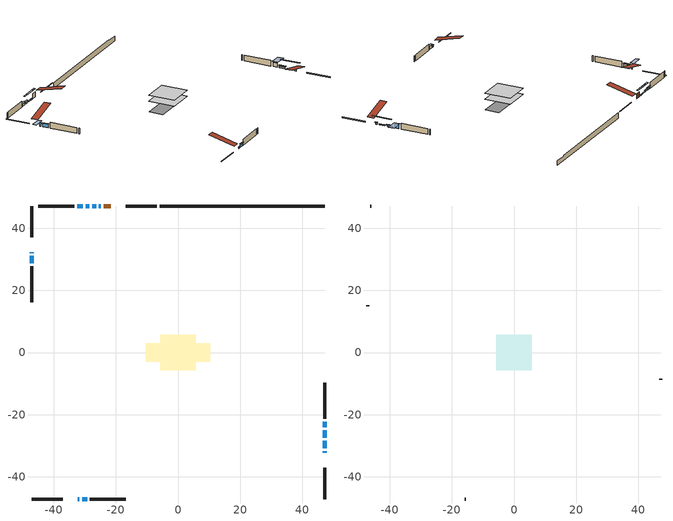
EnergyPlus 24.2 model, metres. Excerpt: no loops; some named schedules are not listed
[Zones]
conditioned space
 floor outside (Floor1 construction): -0.63,-0.63 -0.63,0.63 0.63,0.63 0.63,-0.63 z0.79
 floor adiabatic (AdiabaticFloorConstruction): -5.65,-5.65 -5.65,5.65 5.65,5.65 5.65,-5.65 z0.79
 floor foundation (Slab1 construction): -10.34,-2.92 -10.34,2.92 10.34,2.92 10.34,-2.92 z-1.52
 wall outside (RimJoist1 construction): -6.79,47.18 -16.9,47.18 / -47.18,-47.18 -37.06,-47.18 / -47.18,47.18 -47.18,37.06 / 47.18,-47.18 47.18,-37.06 z0.79:1.09
 wall outside (AdiabaticWallConstruction 1): -21.63,47.18 -23.92,47.18 z0.79:2.82
 wall outside (AdiabaticWallConstruction): 47.18,-32.34 47.18,-31.72 / 47.18,-27.43 47.18,-24.99 / -28.54,47.18 -29.76,47.18 z0.79:1.4; -32.34,-47.18 -31.72,-47.18 z0.79:1.3; -30.8,-47.18 -29.27,-47.18 z0.79:2.01; 47.18,-30.8 47.18,-28.36 / -24.85,47.18 -25.47,47.18 / -26.39,47.18 -27.61,47.18 z0.79:1.25; 47.18,-24.06 47.18,-22.23 / -47.18,32.34 -47.18,32.03 z0.79:2.62; -47.18,31.1 -47.18,28.66 z0.79:2.31; -30.69,47.18 -32.52,47.18 z0.79:1.71
 wall outside (Wall1 construction): -33.45,47.18 -45.03,47.18 / -28.34,-47.18 -16.76,-47.18 / -47.18,27.73 -47.18,16.15 / 47.18,-21.3 47.18,-9.72 z0.79:3.23
 wall foundation (FoundationWall1 construction): -5.86,47.18,-1.52 -5.86,47.18,0.79 41.87,47.18,0.79 41.87,47.18,0.42 47.18,47.18,0.42 47.18,47.18,-1.52
 window (WindowConstruction 8): 47.18,-32.33 47.18,-31.73 z0.79:1.4
 window (WindowConstruction 6): -32.33,-47.18 -31.73,-47.18 z0.79:1.3
 window (WindowConstruction 7): -30.8,-47.18 -29.27,-47.18 z0.79:2.01
 window (WindowConstruction 9): 47.18,-30.8 47.18,-28.36 z0.79:1.25
 window (WindowConstruction 10): -24.85,47.18 -25.46,47.18 z0.79:1.25
 window (WindowConstruction 11): -26.39,47.18 -27.61,47.18 z0.79:1.25
 window (WindowConstruction): 47.18,-27.43 47.18,-24.99 z0.79:1.4
 window (WindowConstruction 1): 47.18,-24.06 47.18,-22.23 z0.79:2.62
 window (WindowConstruction 2): -47.18,32.33 -47.18,32.03 z0.79:2.62
 window (WindowConstruction 3): -47.18,31.1 -47.18,28.66 z0.79:2.31
 window (WindowConstruction 4): -28.54,47.18 -29.76,47.18 z0.79:1.4
 window (WindowConstruction 5): -30.69,47.18 -32.52,47.18 z0.79:1.7
 door (Door): -21.63,47.18 -23.92,47.18 z0.79:2.82
 ceiling adiabatic (AdiabaticFloorConstruction): 5.65,-5.65 5.65,5.65 -5.65,5.65 -5.65,-5.65 z0.79
attic - vented
 floor to conditioned space (Floor2 construction Reversed): -5.65,-5.65 -5.65,5.65 5.65,5.65 5.65,-5.65 z3.23
 wall outside (Wall2 construction): -45.96,47.18 -46.25,47.18 / -15.83,-47.18 -15.54,-47.18 / -47.18,15.22 -47.18,14.93 / 47.18,-8.79 47.18,-8.5 z0.79:3.23
 roof outside (Roof1 construction): -20.7,47.18,3.23 -20.7,36.05,6.01 -17.83,36.05,6.01 -17.83,47.18,3.23; -33.26,-47.18,3.23 -33.26,-36.05,6.01 -36.13,-36.05,6.01 -36.13,-47.18,3.23; -47.18,33.26,3.23 -36.05,33.26,6.01 -36.05,36.13,6.01 -47.18,36.13,3.23; 47.18,-33.26,3.23 36.05,-33.26,6.01 36.05,-36.13,6.01 47.18,-36.13,3.23
shading: 47.18,-31.43 47.18,-32.63 47.78,-32.63 47.78,-31.43 z1.7; -31.58,-47.18 -32.48,-47.18 -32.48,-47.78 -31.58,-47.78 z1.45; -28.97,-47.18 -31.09,-47.18 -31.09,-47.78 -28.97,-47.78 z2.31; 47.18,-25.31 47.18,-33.85 47.78,-33.85 47.78,-25.31 z4.3; -28.51,47.18 -21.8,47.18 -21.8,47.78 -28.51,47.78 z4.3; -30.66,47.18 -23.34,47.18 -23.34,47.78 -30.66,47.78 z4.3; 47.18,-24.69 47.18,-27.73 47.78,-27.73 47.78,-24.69 z1.7; 47.18,-21.93 47.18,-24.36 52.05,-24.36 52.05,-21.93 z2.92; -47.18,31.42 -47.18,32.94 -52.05,32.94 -52.05,31.42 z3.23; -47.18,28.51 -47.18,31.25 -47.78,31.25 -47.78,28.51 z2.46; -30.06,47.18 -28.24,47.18 -28.24,47.78 -30.06,47.78 z1.7; -32.82,47.18 -30.39,47.18 -30.39,47.78 -32.82,47.78 z2
[Building]
Building 1: Terrain=Suburbs
[Site:Location]
Edmonton Intl AP_AB: Latitude {deg}=53.31; Longitude {deg}=-113.58; Time Zone {hr}=-7; Elevation {m}=723; Keep Site Location Information=Yes
[Site:GroundTemperature:Shallow]
-1.56185, -3.61833, -3.78302, -2.80711, 1.11059, 5.01004, 8.39065, 10.5322, 10.7141, 8.97234, 5.67794, 1.89811
[Site:WaterMainsTemperature]
Calculation Method=Schedule; Temperature Schedule=mains temperature schedule
[Material] Roughness=Rough; Thermal Absorptance=0.9
Name | Thickness {m} | Conductivity {W/m-K} | Density {kg/m3} | Specific Heat {J/kg-K} | Solar Absorptance | Visible Absorptance
asphalt or fiberglass shingles | 0.00635 | 0.162714 | 1121.4 | 1465.45 | 0.4 | 0.4
ceiling loosefill ins | 0.254 | 0.0480833 | 16.02 | 1046.75 | 0.7 | 0.7
ceiling stud and cavity | 0.1397 | 0.145572 | 65.682 | 1177.47 | 0.7 | 0.7
concrete 4.0 in. | 0.1016 | 1.803125 | 2242.8 | 837.4 | 0.7 | 0.7
concrete 8.0 in. | 0.2032 | 1.803125 | 2242.8 | 837.4 | 0.7 | 0.7
door material | 0.04445 | 0.188738 | 512.64 | 1214.23 | 0.7 | 0.7
exterior vertical ins | 0.0460229 | 0.029427 | 32.04 | 1214.23 | 0.7 | 0.7
floor covering | 0.0127 | 0.0433444 | 54.468 | 1339.84 | 0.6 | 0.6
floor rigid ins | 0.051816 | 0.029427 | 32.04 | 1214.23 | 0.7 | 0.7
floor rigid ins 1; wall rigid ins | 0.512978 | 0.029427 | 32.04 | 1214.23 | 0.7 | 0.7
floor stud and cavity | 0.1397 | 0.111242 | 92.3553 | 1139.71 | 0.7 | 0.7
floor stud and cavity 1 | 0.1397 | 1.75129 | 37.0049 | 1207.88 | 0.7 | 0.7
furniture material conditioned space 1 | 0.1524 | 0.115458 | 640.8 | 1214.23 | 0.6 | 0.6
gypsum board | 0.0127 | 0.160291 | 801 | 837.4 | 0.6 | 0.6
gypsum board 1 | 0.0127 | 0.160291 | 801 | 837.4 | 0.7 | 0.7
osb sheathing 0.5 in. | 0.0127 | 0.115458 | 512.64 | 1214.23 | 0.7 | 0.7
osb sheathing 0.75 in. | 0.01905 | 0.115458 | 512.64 | 1214.23 | 0.7 | 0.7
osb sheathing 2.0 in. | 0.0508 | 0.115458 | 512.64 | 1214.23 | 0.7 | 0.7
rim joist stud and cavity | 0.0508 | 0.0311024 | 125.044 | 1163.47 | 0.6 | 0.6
wall stud and cavity | 0.1397 | 0.080875 | 139.0536 | 1170.24 | 0.7 | 0.7
wall stud and cavity 1 | 0.0889 | 6.1454 | 50.32683 | 1063.81 | 0.6 | 0.6
wall stud and cavity 2 | 0.0889 | 0.380278 | 52.3479 | 1209.89 | 0.7 | 0.7
wall stud and cavity 3 | 0.0889 | 0.391764 | 83.0341 | 1211.67 | 0.7 | 0.7
wood siding | 0.0254 | 0.102417 | 544.68 | 1172.36 | 0.4 | 0.4
wood siding 1 | 0.00254 | 0.102417 | 544.68 | 1172.36 | 0.4 | 0.4
wood siding 2; wood siding 3; wood siding 4 | 0.0254 | 0.102417 | 544.68 | 1172.36 | 0.7 | 0.7
[WindowMaterial:SimpleGlazingSystem]
Name | U-Factor {W/m2-K} | Solar Heat Gain Coefficient
WindowMaterial | 7.36948 | 0.71
WindowMaterial 1 | 6.83007 | 0.79
WindowMaterial 10 | 7.97362 | 0.63
WindowMaterial 2 | 2.739635 | 0.54
WindowMaterial 3 | 2.790737 | 0.7
WindowMaterial 4 | 7.776021 | 0.66
WindowMaterial 5 | 7.032203 | 0.76
WindowMaterial 6 | 2.705567 | 0.48
WindowMaterial 7 | 6.98337 | 0.77
WindowMaterial 8 | 5.20275 | 0.65
WindowMaterial 9 | 7.56366 | 0.69
[Construction]
AdiabaticFloorConstruction: floor stud and cavity 1, floor rigid ins 1, osb sheathing 0.75 in., floor covering
AdiabaticWallConstruction: wood siding 3, wall rigid ins, wall stud and cavity 2, gypsum board
AdiabaticWallConstruction 1: wood siding 4, wall rigid ins, wall stud and cavity 2, gypsum board
Door: door material
Floor1 construction: floor stud and cavity, floor rigid ins, osb sheathing 0.75 in., floor covering
Floor2 construction Reversed: gypsum board, ceiling stud and cavity, ceiling loosefill ins
FoundationWall1 construction: concrete 8.0 in., gypsum board 1
furniture construction conditioned space 1: furniture material conditioned space 1
PartitionWallConstruction: gypsum board, wall stud and cavity 3, gypsum board
RimJoist1 construction: wood siding 2, osb sheathing 2.0 in., rim joist stud and cavity
Roof1 construction: asphalt or fiberglass shingles
Slab1 construction: concrete 4.0 in.
Wall1 construction: wood siding, osb sheathing 0.5 in., wall stud and cavity, gypsum board
Wall2 construction: wood siding 1, wall stud and cavity 1
WindowConstruction: WindowMaterial
WindowConstruction 1: WindowMaterial 1
WindowConstruction 10: WindowMaterial 10
WindowConstruction 11; WindowConstruction 9: WindowMaterial 9
WindowConstruction 2: WindowMaterial 2
WindowConstruction 3: WindowMaterial 3
WindowConstruction 4: WindowMaterial 4
WindowConstruction 5: WindowMaterial 5
WindowConstruction 6: WindowMaterial 6
WindowConstruction 7: WindowMaterial 7
WindowConstruction 8: WindowMaterial 8
[Zone] Multiplier=1; Part of Total Floor Area=Yes
Name | Volume {m3}
attic - vented | 58.2366
conditioned space | 619.3
[Space]
Name | Zone | Volume {m3}
attic - vented 1 | attic - vented | 58.2366
conditioned space 1 | conditioned space | 619.3
[ZoneInfiltration:EffectiveLeakageArea]
infil attic - vented 1: Zone or Space=attic - vented 1; Schedule=Always On Discrete; Effective Air Leakage Area {cm2}=4436.87; Stack Coefficient=0.000362954; Wind Coefficient=1.2872e-05
[ZoneMixing]
whole house fan mix: Zone or Space=attic - vented; Schedule=Always On Continuous; Design Flow Rate Calculation Method=Flow/Zone; Design Flow Rate {m3/s}=0; Source Zone or Space=conditioned space
[SurfaceProperty:ExposedFoundationPerimeter]
Slab1: Exposed Perimeter Calculation Method=TotalExposedPerimeter; Total Exposed Perimeter {m}=53.035
[InternalMass] Zone or ZoneList=conditioned space; Space or SpaceList=conditioned space 1
Name | Construction | Surface Area {m2}
furniture mass conditioned space 1 | furniture construction conditioned space 1 | 99.9881
partition wall mass | PartitionWallConstruction | 249.97
[Lights]
interior lighting: Zone or ZoneList or Space or SpaceList=conditioned space 1; Schedule=interior lighting schedule; Design Level Calculation Method=LightingLevel; Lighting Level {W}=343.2; Return Air Fraction=0; Fraction Radiant=0.6; Fraction Visible=0.2; Fraction Replaceable=1
[People]
occupants: Zone or ZoneList or Space or SpaceList=conditioned space 1; Number of People Schedule=occupants schedule; Number of People Calculation Method=People; Number of People=3; Fraction Radiant=0.314171; Sensible Heat Fraction=0.56303; Activity Level Schedule=occupants activity schedule; Carbon Dioxide Generation Rate {m3/s-W}=0; Enable ASHRAE 55 Comfort Warnings=No; Mean Radiant Temperature Calculation Type=EnclosureAveraged
[ElectricEquipment] Zone or ZoneList or Space or SpaceList=conditioned space 1; Design Level Calculation Method=EquipmentLevel
Name | Schedule | Design Level {W} | Fraction Latent | Fraction Radiant | Fraction Lost
clothes dryer | clothes dryer schedule | 140.772 | 0.015 | 0.081 | 0.85
clothes washer | clothes washer schedule | 32.1985 | 0.03 | 0.162 | 0.7
cooking range | cooking range schedule | 215.147 | 0.08 | 0.432 | 0.2
dishwasher | dishwasher schedule | 66.8632 | 0.3 | 0.18 | 0.4
fridge | fridge schedule | 72.9452 | 0 | 0.6 | 0
mech vent bath fan 0 | mech vent bath fan 0 schedule | 25.1 | 0 | 0 | 1
mech vent bath fan 1 | mech vent bath fan 1 schedule | 25.1 | 0 | 0 | 1
mech vent house fan | mech vent house fan schedule | 0 | 0 | 0 | 1
mech vent house fan cfis | mech vent house fan cfis schedule | 0 | 0 | 0 | 0
misc plug loads | misc plug loads schedule | 494.7 | 0.045 | 0.513 | 0.1
whole house fan | Always On Discrete | 0 | 0 | 0 | 1
[OtherEquipment] Zone or ZoneList or Space or SpaceList=conditioned space 1; Design Level Calculation Method=EquipmentLevel
Name | Fuel Type | Schedule | Design Level {W} | Fraction Latent | Fraction Radiant | Fraction Lost
clothes dryer 1 | Electricity | clothes dryer schedule | 0 | 0.015 | 0.081 | 0.85
cooking range 1 | Electricity | cooking range schedule | 0 | 0.08 | 0.432 | 0.2
general water use latent | None | general water use schedule | 62.594 | 1 | 0 | 0
general water use sensible | None | general water use schedule | -61.6891 | 0 | 0.6 | 0
mech vent house fan latent load | None | Always On Discrete | 0 | 1 | 0 | 0
mech vent house fan sensible load | None | Always On Discrete | 0 | 0 | 0 | 0
water heater energy adjustment1 | NaturalGas | Always On Discrete | 0.01 | 0 | 0 | 1
[ZoneInfiltration:DesignFlowRate] Zone or ZoneList or Space or SpaceList=conditioned space 1; Schedule=Always On Discrete; Design Flow Rate Calculation Method=Flow/Zone; Design Flow Rate {m3/s}=0
infil flow; natural vent flow; whole house fan flow
[AvailabilityManager:Scheduled]
furnace airloop Availability Manager: Schedule=Always On Discrete
[Foundation:Kiva]
Foundation Kiva 1: Initial Indoor Air Temperature {C}=18; Wall Height Above Grade {m}=0.789981; Wall Depth Below Slab {m}=0.2032; Custom Block Material Name 1=exterior vertical ins; Custom Block Depth 1 {m}=2.30999; Custom Block X Position 1 {m}=0.2159; Custom Block Z Position 1 {m}=0
[Foundation:Kiva:Settings]
Soil Conductivity {W/m-K}=0.849921; Soil Density {kg/m3}=1842.3; Soil Specific Heat {J/kg-K}=418.7; Ground Solar Absorptivity=0.9; Ground Thermal Absorptivity=0.9; Ground Surface Roughness {m}=0.03; Far-Field Width {m}=40; Deep-Ground Boundary Condition=ZeroFlux; Deep-Ground Depth {m}=40; Minimum Cell Dimension {m}=0.2; Maximum Cell Growth Coefficient=3; Simulation Timestep=Timestep
[Exterior:Lights]
exterior lighting: Schedule=exterior lighting schedule; Design Level {W}=75.6
[EnergyManagementSystem:GlobalVariable]
furnace_airloop_Fan_RTF
infil_program_Qfan
infil_program_Qinf
natural_vent_program_Qnv
natural_vent_program_Qwhf
[EnergyManagementSystem:Sensor]
Name | Output:Variable or Output:Meter Index Key | Output:Variable or Output:Meter
airflow_gain | infil flow | Infiltration Sensible Heat Gain Energy
airflow_gain_1 | natural vent flow | Infiltration Sensible Heat Gain Energy
airflow_gain_2 | whole house fan flow | Infiltration Sensible Heat Gain Energy
airflow_loss | infil flow | Infiltration Sensible Heat Loss Energy
airflow_loss_1 | natural vent flow | Infiltration Sensible Heat Loss Energy
airflow_loss_2 | whole house fan flow | Infiltration Sensible Heat Loss Energy
clg_load_cond |  | Cooling:EnergyTransfer:Zone:CONDITIONED SPACE
clg_sp_s; clg_sp_s_1 | cooling setpoint | Schedule Value
clothes_dryer_exhaust_0_sch_s | clothes dryer exhaust 0 schedule | Schedule Value
cool_season | cooling season schedule | Schedule Value
htg_load_cond |  | Heating:EnergyTransfer:Zone:CONDITIONED SPACE
htg_sp_s; htg_sp_s_1 | heating setpoint | Schedule Value
ig_ee_conv | clothes dryer | Electric Equipment Convective Heating Energy
ig_ee_conv_2 | cooking range | Electric Equipment Convective Heating Energy
ig_ee_conv_4 | fridge | Electric Equipment Convective Heating Energy
ig_ee_conv_5 | misc plug loads | Electric Equipment Convective Heating Energy
ig_ee_conv_6 | whole house fan | Electric Equipment Convective Heating Energy
ig_ee_rad | clothes dryer | Electric Equipment Radiant Heating Energy
ig_ee_rad_2 | cooking range | Electric Equipment Radiant Heating Energy
ig_ee_rad_4 | fridge | Electric Equipment Radiant Heating Energy
ig_ee_rad_5 | misc plug loads | Electric Equipment Radiant Heating Energy
ig_ee_rad_6 | whole house fan | Electric Equipment Radiant Heating Energy
ig_lgt_conv | interior lighting | Lights Convective Heating Energy
ig_lgt_rad | interior lighting | Lights Radiant Heating Energy
ig_lgt_vis | interior lighting | Lights Visible Radiation Heating Energy
ig_oe_conv | clothes dryer 1 | Other Equipment Convective Heating Energy
ig_oe_conv_1 | cooking range 1 | Other Equipment Convective Heating Energy
ig_oe_conv_2 | general water use latent | Other Equipment Convective Heating Energy
ig_oe_conv_3 | general water use sensible | Other Equipment Convective Heating Energy
ig_oe_conv_4 | water heater energy adjustment1 | Other Equipment Convective Heating Energy
ig_oe_rad | clothes dryer 1 | Other Equipment Radiant Heating Energy
ig_oe_rad_1 | cooking range 1 | Other Equipment Radiant Heating Energy
ig_oe_rad_2 | general water use latent | Other Equipment Radiant Heating Energy
ig_oe_rad_3 | general water use sensible | Other Equipment Radiant Heating Energy
ig_oe_rad_4 | water heater energy adjustment1 | Other Equipment Radiant Heating Energy
ig_ppl_conv | occupants | People Convective Heating Energy
ig_ppl_rad | occupants | People Radiant Heating Energy
im_conv | furniture mass conditioned space 1 | Surface Inside Face Convection Heat Gain Energy
im_conv_1 | partition wall mass | Surface Inside Face Convection Heat Gain Energy
im_ig | furniture mass conditioned space 1 | Surface Inside Face Internal Gains Radiation Heat Gain Energy
im_ig_1 | partition wall mass | Surface Inside Face Internal Gains Radiation Heat Gain Energy
im_lgt | furniture mass conditioned space 1 | Surface Inside Face Lights Radiation Heat Gain Energy
im_lgt_1 | partition wall mass | Surface Inside Face Lights Radiation Heat Gain Energy
im_sol | furniture mass conditioned space 1 | Surface Inside Face Solar Radiation Heat Gain Energy
im_sol_1 | partition wall mass | Surface Inside Face Solar Radiation Heat Gain Energy
im_surf | furniture mass conditioned space 1 | Surface Inside Face Net Surface Thermal Radiation Heat Gain Energy
im_surf_1 | partition wall mass | Surface Inside Face Net Surface Thermal Radiation Heat Gain Energy
mech_vent_bath_fan_0_sch_s | mech vent bath fan 0 schedule | Schedule Value
mech_vent_bath_fan_1_sch_s | mech vent bath fan 1 schedule | Schedule Value
mv_conv | mech vent bath fan 0 | Electric Equipment Convective Heating Energy
mv_conv_1 | mech vent bath fan 1 | Electric Equipment Convective Heating Energy
mv_conv_2 | mech vent house fan | Electric Equipment Convective Heating Energy
mv_conv_3 | mech vent house fan cfis | Electric Equipment Convective Heating Energy
mv_conv_4 | mech vent house fan latent load | Other Equipment Convective Heating Energy
mv_conv_5 | mech vent house fan sensible load | Other Equipment Convective Heating Energy
mv_rad | mech vent bath fan 0 | Electric Equipment Radiant Heating Energy
mv_rad_1 | mech vent bath fan 1 | Electric Equipment Radiant Heating Energy
mv_rad_2 | mech vent house fan | Electric Equipment Radiant Heating Energy
mv_rad_3 | mech vent house fan cfis | Electric Equipment Radiant Heating Energy
mv_rad_4 | mech vent house fan latent load | Other Equipment Radiant Heating Energy
mv_rad_5 | mech vent house fan sensible load | Other Equipment Radiant Heating Energy
natural_vent_s | natural vent schedule | Schedule Value
out_pb_s |  | Site Outdoor Air Barometric Pressure
out_wt_s |  | Site Outdoor Air Humidity Ratio
site_vw_s |  | Site Wind Speed
ss_back_out | Window1 | Surface Window Shortwave from Zone Back Out Window Heat Transfer Rate
ss_back_out_1 | Window10 | Surface Window Shortwave from Zone Back Out Window Heat Transfer Rate
ss_back_out_10 | Window7 | Surface Window Shortwave from Zone Back Out Window Heat Transfer Rate
ss_back_out_11 | Window9 | Surface Window Shortwave from Zone Back Out Window Heat Transfer Rate
ss_back_out_2 | Window12 | Surface Window Shortwave from Zone Back Out Window Heat Transfer Rate
ss_back_out_3 | Window13 | Surface Window Shortwave from Zone Back Out Window Heat Transfer Rate
ss_back_out_4 | Window15 | Surface Window Shortwave from Zone Back Out Window Heat Transfer Rate
ss_back_out_5 | Window16 | Surface Window Shortwave from Zone Back Out Window Heat Transfer Rate
ss_back_out_6 | Window2 | Surface Window Shortwave from Zone Back Out Window Heat Transfer Rate
ss_back_out_7 | Window4 | Surface Window Shortwave from Zone Back Out Window Heat Transfer Rate
ss_back_out_8 | Window5 | Surface Window Shortwave from Zone Back Out Window Heat Transfer Rate
ss_back_out_9 | Window6 | Surface Window Shortwave from Zone Back Out Window Heat Transfer Rate
ss_conv | Door1 | Surface Inside Face Convection Heat Gain Energy
ss_conv_1 | Window1 | Surface Inside Face Convection Heat Gain Energy
ss_conv_10 | Window6 | Surface Inside Face Convection Heat Gain Energy
ss_conv_11 | Window7 | Surface Inside Face Convection Heat Gain Energy
ss_conv_12 | Window9 | Surface Inside Face Convection Heat Gain Energy
ss_conv_2 | Window10 | Surface Inside Face Convection Heat Gain Energy
ss_conv_3 | Window12 | Surface Inside Face Convection Heat Gain Energy
ss_conv_4 | Window13 | Surface Inside Face Convection Heat Gain Energy
ss_conv_5 | Window15 | Surface Inside Face Convection Heat Gain Energy
ss_conv_6 | Window16 | Surface Inside Face Convection Heat Gain Energy
ss_conv_7 | Window2 | Surface Inside Face Convection Heat Gain Energy
ss_conv_8 | Window4 | Surface Inside Face Convection Heat Gain Energy
ss_conv_9 | Window5 | Surface Inside Face Convection Heat Gain Energy
ss_ig | Door1 | Surface Inside Face Internal Gains Radiation Heat Gain Energy
ss_ig_1 | Window1 | Surface Inside Face Internal Gains Radiation Heat Gain Energy
ss_ig_10 | Window6 | Surface Inside Face Internal Gains Radiation Heat Gain Energy
ss_ig_11 | Window7 | Surface Inside Face Internal Gains Radiation Heat Gain Energy
ss_ig_12 | Window9 | Surface Inside Face Internal Gains Radiation Heat Gain Energy
ss_ig_2 | Window10 | Surface Inside Face Internal Gains Radiation Heat Gain Energy
ss_ig_3 | Window12 | Surface Inside Face Internal Gains Radiation Heat Gain Energy
ss_ig_4 | Window13 | Surface Inside Face Internal Gains Radiation Heat Gain Energy
ss_ig_5 | Window15 | Surface Inside Face Internal Gains Radiation Heat Gain Energy
ss_ig_6 | Window16 | Surface Inside Face Internal Gains Radiation Heat Gain Energy
ss_ig_7 | Window2 | Surface Inside Face Internal Gains Radiation Heat Gain Energy
ss_ig_8 | Window4 | Surface Inside Face Internal Gains Radiation Heat Gain Energy
ss_ig_9 | Window5 | Surface Inside Face Internal Gains Radiation Heat Gain Energy
ss_lgt | Door1 | Surface Inside Face Lights Radiation Heat Gain Energy
ss_sol | Door1 | Surface Inside Face Solar Radiation Heat Gain Energy
ss_surf | Door1 | Surface Inside Face Net Surface Thermal Radiation Heat Gain Energy
ss_surf_1 | Window1 | Surface Inside Face Net Surface Thermal Radiation Heat Gain Energy
ss_surf_10 | Window6 | Surface Inside Face Net Surface Thermal Radiation Heat Gain Energy
ss_surf_11 | Window7 | Surface Inside Face Net Surface Thermal Radiation Heat Gain Energy
ss_surf_12 | Window9 | Surface Inside Face Net Surface Thermal Radiation Heat Gain Energy
ss_surf_2 | Window10 | Surface Inside Face Net Surface Thermal Radiation Heat Gain Energy
ss_surf_3 | Window12 | Surface Inside Face Net Surface Thermal Radiation Heat Gain Energy
ss_surf_4 | Window13 | Surface Inside Face Net Surface Thermal Radiation Heat Gain Energy
ss_surf_5 | Window15 | Surface Inside Face Net Surface Thermal Radiation Heat Gain Energy
ss_surf_6 | Window16 | Surface Inside Face Net Surface Thermal Radiation Heat Gain Energy
ss_surf_7 | Window2 | Surface Inside Face Net Surface Thermal Radiation Heat Gain Energy
ss_surf_8 | Window4 | Surface Inside Face Net Surface Thermal Radiation Heat Gain Energy
ss_surf_9 | Window5 | Surface Inside Face Net Surface Thermal Radiation Heat Gain Energy
ss_trans_in | Window1 | Surface Window Transmitted Solar Radiation Rate
ss_trans_in_1 | Window10 | Surface Window Transmitted Solar Radiation Rate
ss_trans_in_10 | Window7 | Surface Window Transmitted Solar Radiation Rate
ss_trans_in_11 | Window9 | Surface Window Transmitted Solar Radiation Rate
ss_trans_in_2 | Window12 | Surface Window Transmitted Solar Radiation Rate
ss_trans_in_3 | Window13 | Surface Window Transmitted Solar Radiation Rate
ss_trans_in_4 | Window15 | Surface Window Transmitted Solar Radiation Rate
ss_trans_in_5 | Window16 | Surface Window Transmitted Solar Radiation Rate
ss_trans_in_6 | Window2 | Surface Window Transmitted Solar Radiation Rate
ss_trans_in_7 | Window4 | Surface Window Transmitted Solar Radiation Rate
ss_trans_in_8 | Window5 | Surface Window Transmitted Solar Radiation Rate
ss_trans_in_9 | Window6 | Surface Window Transmitted Solar Radiation Rate
ss_trans_out | Window1 | Surface Inside Face Initial Transmitted Diffuse Transmitted Out Window Solar Radiation Rate
ss_trans_out_1 | Window10 | Surface Inside Face Initial Transmitted Diffuse Transmitted Out Window Solar Radiation Rate
ss_trans_out_10 | Window7 | Surface Inside Face Initial Transmitted Diffuse Transmitted Out Window Solar Radiation Rate
ss_trans_out_11 | Window9 | Surface Inside Face Initial Transmitted Diffuse Transmitted Out Window Solar Radiation Rate
ss_trans_out_2 | Window12 | Surface Inside Face Initial Transmitted Diffuse Transmitted Out Window Solar Radiation Rate
ss_trans_out_3 | Window13 | Surface Inside Face Initial Transmitted Diffuse Transmitted Out Window Solar Radiation Rate
ss_trans_out_4 | Window15 | Surface Inside Face Initial Transmitted Diffuse Transmitted Out Window Solar Radiation Rate
ss_trans_out_5 | Window16 | Surface Inside Face Initial Transmitted Diffuse Transmitted Out Window Solar Radiation Rate
ss_trans_out_6 | Window2 | Surface Inside Face Initial Transmitted Diffuse Transmitted Out Window Solar Radiation Rate
ss_trans_out_7 | Window4 | Surface Inside Face Initial Transmitted Diffuse Transmitted Out Window Solar Radiation Rate
ss_trans_out_8 | Window5 | Surface Inside Face Initial Transmitted Diffuse Transmitted Out Window Solar Radiation Rate
ss_trans_out_9 | Window6 | Surface Inside Face Initial Transmitted Diffuse Transmitted Out Window Solar Radiation Rate
s_conv | Floor1 | Surface Inside Face Convection Heat Gain Energy
s_conv_1 | Floor2 | Surface Inside Face Convection Heat Gain Energy
s_conv_10 | Wall1:0 | Surface Inside Face Convection Heat Gain Energy
s_conv_11 | Wall1:180 | Surface Inside Face Convection Heat Gain Energy
s_conv_12 | Wall1:270 | Surface Inside Face Convection Heat Gain Energy
s_conv_13 | Wall1:90 | Surface Inside Face Convection Heat Gain Energy
s_conv_2 | FoundationWall1 | Surface Inside Face Convection Heat Gain Energy
s_conv_3 | inferred conditioned ceiling | Surface Inside Face Convection Heat Gain Energy
s_conv_4 | inferred conditioned floor | Surface Inside Face Convection Heat Gain Energy
s_conv_5 | RimJoist1:0 | Surface Inside Face Convection Heat Gain Energy
s_conv_6 | RimJoist1:180 | Surface Inside Face Convection Heat Gain Energy
